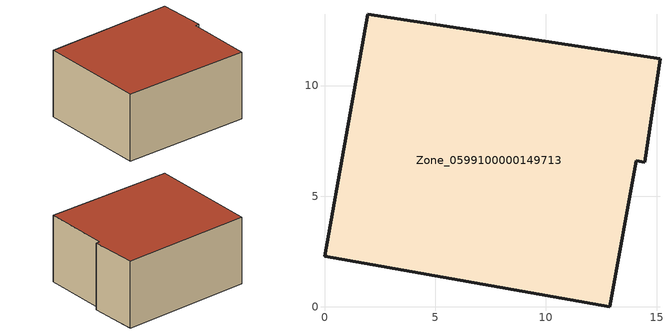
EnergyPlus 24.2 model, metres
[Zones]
Zone_0599100000149713
 floor ground (C_G): 0,2.3 1.95,13.23 15.15,11.22 14.47,6.53 14.09,6.6 12.88,0 z0
 wall outside (C_F): 1.95,13.23 0,2.3 12.88,0 14.09,6.6 14.47,6.53 15.15,11.22 1.95,13.23 z0:6.84
 roof outside (C_R): 15.15,11.22 1.95,13.23 0,2.3 12.88,0 14.09,6.6 14.47,6.53 z6.84
[BUILDING]
Pand.0599100000149713: North Axis=0; Terrain=City; Loads Convergence Tolerance Value=0.04; Temperature Convergence Tolerance Value=0.4; Solar Distribution=FullExterior; Maximum Number of Warmup Days=25; Minimum Number of Warmup Days=1
[Site:Location]
Rotterdam.The.Hague.AP_ZH_NLD Design_Conditions: Latitude=51.96; Longitude=4.45; Time Zone=1; Elevation=-4.5
[SITE:GROUNDTEMPERATURE:BUILDINGSURFACE]
18, 18, 18, 18, 18, 18, 18, 18, 18, 18, 18, 18
[MATERIAL] Thermal Absorptance=0.9; Solar Absorptance=0.7; Visible Absorptance=0.7
Name | Roughness | Thickness | Conductivity | Density | Specific Heat
G.D.1965 | MediumSmooth | 0.15 | 1 | 540 | 1210
F.D.1965 | Rough | 0.3 | 0.857143 | 1920 | 840
R.D.1965 | MediumRough | 0.2 | 0.08 | 1500 | 1000
[CONSTRUCTION]
C_G: G.D.1965
C_F: F.D.1965
C_R: R.D.1965
[ZONE]
Zone_0599100000149713: Type=1; Multiplier=1; Ceiling Height=Autocalculate; Volume=Autocalculate; Floor Area=autocalculate; Part of Total Floor Area=Yes
[ZONEINFILTRATION:DESIGNFLOWRATE]
Infil_Zone_0599100000149713: Zone or ZoneList or Space or SpaceList=Zone_0599100000149713; Schedule=AlwaysOn; Design Flow Rate Calculation Method=Flow/Area; Flow Rate per Floor Area=0.0042; Constant Term Coefficient=1; Temperature Term Coefficient=0; Velocity Term Coefficient=0; Velocity Squared Term Coefficient=0
[HVACTEMPLATE:ZONE:IDEALLOADSAIRSYSTEM]
Zone_0599100000149713: Maximum Heating Supply Air Temperature=50; Minimum Cooling Supply Air Temperature=13; Maximum Heating Supply Air Humidity Ratio=0.0156; Minimum Cooling Supply Air Humidity Ratio=0.0077; Heating Limit=NoLimit; Cooling Limit=NoLimit; Dehumidification Control Type=ConstantSensibleHeatRatio; Cooling Sensible Heat Ratio=0.7; Dehumidification Setpoint=60; Humidification Control Type=None; Humidification Setpoint=30; Outdoor Air Method=None; Outdoor Air Flow Rate per Person=0.00944; Outdoor Air Flow Rate per Zone Floor Area=0; Outdoor Air Flow Rate per Zone=0; Demand Controlled Ventilation Type=None; Outdoor Air Economizer Type=NoEconomizer; Heat Recovery Type=None; Sensible Heat Recovery Effectiveness=0.7; Latent Heat Recovery Effectiveness=0.65
[ZONECONTROL:THERMOSTAT]
ThermostatControl_Zone_0599100000149713: Zone or ZoneList=Zone_0599100000149713; Control Type Schedule=DualSetpointControlType; Control 1=Thermostat_Zone_0599100000149713; Temperature Difference Between Cutout And Setpoint=0
[THERMOSTATSETPOINT:DUALSETPOINT]
Thermostat_Zone_0599100000149713: Heating Setpoint Temperature Schedule=HeatingSetpoint_Zone_0599100000149713; Cooling Setpoint Temperature Schedule=CoolingSetpoint_Zone_0599100000149713
[SCHEDULE:COMPACT]
HeatingSetpoint_Zone_0599100000149713: Through: 12/31, For: AllDays, Until: 24:00, 21
CoolingSetpoint_Zone_0599100000149713: Through: 12/31, For: AllDays, Until: 24:00, 24
DualSetpointControlType: Through: 12/31, For: AllDays, Until: 24:00, 4
AlwaysOn: Through: 12/31, For: AllDays, Until: 24:00, 1
